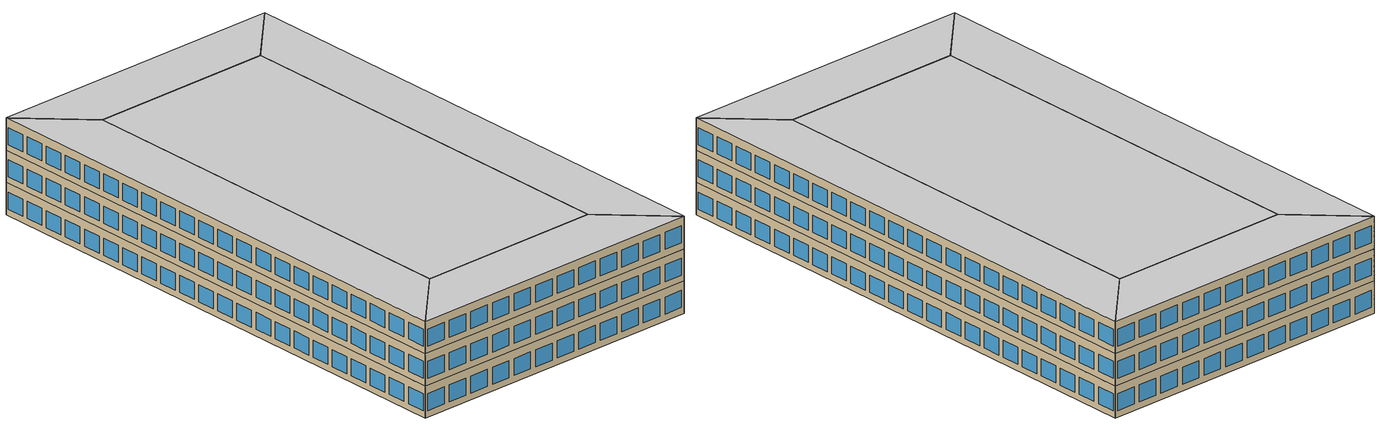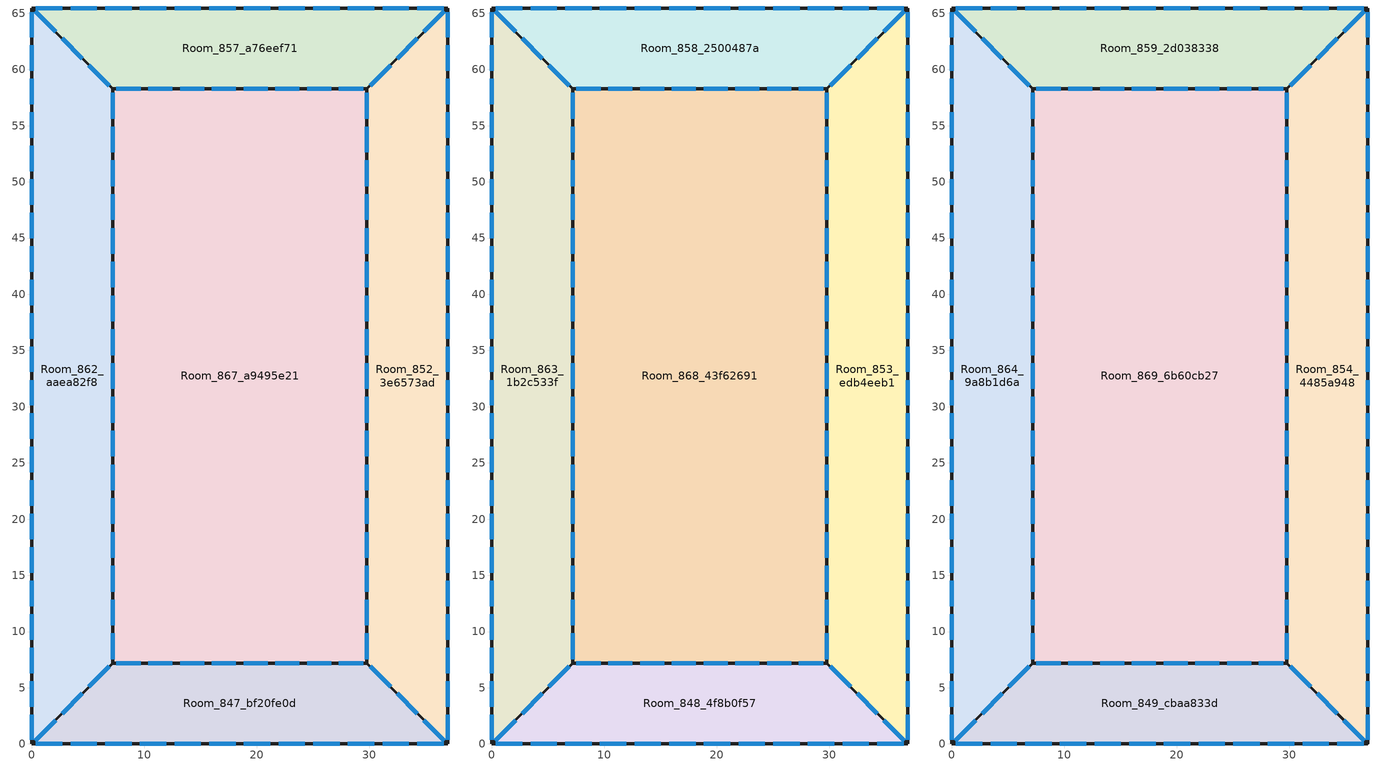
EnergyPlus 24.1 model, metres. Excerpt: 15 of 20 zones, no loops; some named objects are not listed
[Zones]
Room_847_bf20fe0d
 floor ground (ExtSlabCarpet 4in ClimateZone 1-8): 29.8,7.19 36.99,0 0,0 7.19,7.19 z0
 wall outside (AQ_Office_2024_Office  Wall 1945 1980 6A): 29.8,7.19 7.19,7.19 0,0 36.99,0 29.8,7.19 z0:3.8
 window (Single Glazing 5): 29.46,7.19 27.31,7.19 / 26.63,7.19 24.48,7.19 / 23.81,7.19 21.66,7.19 / 20.98,7.19 18.83,7.19 / 18.15,7.19 16.01,7.19 / 15.33,7.19 13.18,7.19 / 12.5,7.19 10.36,7.19 / 9.68,7.19 7.53,7.19 / 6.9,6.9 5.08,5.08 / 4.51,4.51 2.68,2.68 / 2.11,2.11 0.29,0.29 / 36.7,0.29 34.88,2.11 / 34.3,2.68 32.48,4.51 / 31.91,5.08 30.08,6.9 / 0.37,0 2.71,0 / 3.45,0 5.79,0 / 31.19,0 33.54,0 / 34.28,0 36.62,0 / 6.53,0 8.88,0 / 9.62,0 11.96,0 / 12.7,0 15.04,0 / 15.78,0 18.12,0 / 18.86,0 21.21,0 / 21.95,0 24.29,0 / 25.03,0 27.37,0 / 28.11,0 30.45,0 z0.8:2.8
 roof outside (AQ_Office_2024_Office  roof 1945 1980 6A): 36.99,0 29.8,7.19 7.19,7.19 0,0 z3.8
Room_852_3e6573ad
 floor ground (ExtSlabCarpet 4in ClimateZone 1-8): 36.99,65.46 36.99,0 29.8,7.19 29.8,58.27 z0
 wall outside (AQ_Office_2024_Office  Wall 1945 1980 6A): 29.8,7.19 36.99,0 36.99,65.46 29.8,58.27 29.8,7.19 z0:3.8
 window (Single Glazing 5): 30.08,6.9 31.91,5.08 / 32.48,4.51 34.3,2.68 / 34.88,2.11 36.7,0.29 / 29.8,57.91 29.8,55.63 / 29.8,54.9 29.8,52.62 / 29.8,27.86 29.8,25.58 / 29.8,24.86 29.8,22.58 / 29.8,21.85 29.8,19.57 / 29.8,18.85 29.8,16.57 / 29.8,15.85 29.8,13.56 / 29.8,12.84 29.8,10.56 / 29.8,9.84 29.8,7.55 / 29.8,51.9 29.8,49.62 / 29.8,48.9 29.8,46.61 / 29.8,45.89 29.8,43.61 / 29.8,42.89 29.8,40.6 / 29.8,39.88 29.8,37.6 / 29.8,36.88 29.8,34.59 / 29.8,33.87 29.8,31.59 / 29.8,30.87 29.8,28.58 / 36.7,65.17 34.88,63.35 / 34.3,62.78 32.48,60.95 / 31.91,60.38 30.08,58.56 / 36.99,0.36 36.99,2.62 / 36.99,3.33 36.99,5.59 / 36.99,30.11 36.99,32.37 / 36.99,33.09 36.99,35.35 / 36.99,36.06 36.99,38.32 / 36.99,39.04 36.99,41.3 / 36.99,42.01 36.99,44.28 / 36.99,44.99 36.99,47.25 / 36.99,47.97 36.99,50.23 / 36.99,50.94 36.99,53.2 / 36.99,53.92 36.99,56.18 / 36.99,56.89 36.99,59.15 / 36.99,6.31 36.99,8.57 / 36.99,59.87 36.99,62.13 / 36.99,62.84 36.99,65.1 / 36.99,9.28 36.99,11.55 / 36.99,12.26 36.99,14.52 / 36.99,15.23 36.99,17.5 / 36.99,18.21 36.99,20.47 / 36.99,21.19 36.99,23.45 / 36.99,24.16 36.99,26.42 / 36.99,27.14 36.99,29.4 z0.8:2.8
 roof outside (AQ_Office_2024_Office  roof 1945 1980 6A): 36.99,0 36.99,65.46 29.8,58.27 29.8,7.19 z3.8
Room_857_a76eef71
 floor ground (ExtSlabCarpet 4in ClimateZone 1-8): 0,65.46 36.99,65.46 29.8,58.27 7.19,58.27 z0
 wall outside (AQ_Office_2024_Office  Wall 1945 1980 6A): 29.8,58.27 36.99,65.46 0,65.46 7.19,58.27 29.8,58.27 z0:3.8
 window (Single Glazing 5): 30.08,58.56 31.91,60.38 / 32.48,60.95 34.3,62.78 / 34.88,63.35 36.7,65.17 / 7.53,58.27 9.68,58.27 / 10.36,58.27 12.5,58.27 / 13.18,58.27 15.33,58.27 / 16.01,58.27 18.15,58.27 / 18.83,58.27 20.98,58.27 / 21.66,58.27 23.81,58.27 / 24.48,58.27 26.63,58.27 / 27.31,58.27 29.46,58.27 / 0.29,65.17 2.11,63.35 / 2.69,62.78 4.51,60.95 / 5.08,60.38 6.9,58.56 / 36.62,65.46 34.28,65.46 / 33.54,65.46 31.19,65.46 / 5.79,65.46 3.45,65.46 / 2.71,65.46 0.37,65.46 / 30.45,65.46 28.11,65.46 / 27.37,65.46 25.03,65.46 / 24.29,65.46 21.95,65.46 / 21.21,65.46 18.86,65.46 / 18.12,65.46 15.78,65.46 / 15.04,65.46 12.7,65.46 / 11.96,65.46 9.62,65.46 / 8.88,65.46 6.53,65.46 z0.8:2.8
 roof outside (AQ_Office_2024_Office  roof 1945 1980 6A): 29.8,58.27 36.99,65.46 0,65.46 7.19,58.27 z3.8
Room_862_aaea82f8
 floor ground (ExtSlabCarpet 4in ClimateZone 1-8): 0,65.46 7.19,58.27 7.19,7.19 0,0 z0
 wall outside (AQ_Office_2024_Office  Wall 1945 1980 6A): 7.19,58.27 0,65.46 0,0 7.19,7.19 7.19,58.27 z0:3.8
 window (Single Glazing 5): 6.9,58.56 5.08,60.38 / 4.51,60.95 2.69,62.78 / 2.11,63.35 0.29,65.17 / 0.29,0.29 2.11,2.11 / 2.68,2.68 4.51,4.51 / 5.08,5.08 6.9,6.9 / 7.19,7.55 7.19,9.84 / 7.19,10.56 7.19,12.84 / 7.19,37.6 7.19,39.88 / 7.19,40.6 7.19,42.89 / 7.19,43.61 7.19,45.89 / 7.19,46.61 7.19,48.9 / 7.19,49.62 7.19,51.9 / 7.19,52.62 7.19,54.9 / 7.19,55.63 7.19,57.91 / 7.19,13.56 7.19,15.85 / 7.19,16.57 7.19,18.85 / 7.19,19.57 7.19,21.85 / 7.19,22.58 7.19,24.86 / 7.19,25.58 7.19,27.86 / 7.19,28.58 7.19,30.87 / 7.19,31.59 7.19,33.87 / 7.19,34.59 7.19,36.88 / 0,65.1 0,62.84 / 0,62.13 0,59.87 / 0,35.35 0,33.09 / 0,32.37 0,30.11 / 0,29.4 0,27.14 / 0,26.42 0,24.16 / 0,23.45 0,21.19 / 0,20.47 0,18.21 / 0,17.5 0,15.23 / 0,14.52 0,12.26 / 0,11.55 0,9.28 / 0,8.57 0,6.31 / 0,59.15 0,56.89 / 0,5.59 0,3.33 / 0,2.62 0,0.36 / 0,56.18 0,53.92 / 0,53.2 0,50.94 / 0,50.23 0,47.97 / 0,47.25 0,44.99 / 0,44.28 0,42.01 / 0,41.3 0,39.04 / 0,38.32 0,36.06 z0.8:2.8
 roof outside (AQ_Office_2024_Office  roof 1945 1980 6A): 0,0 7.19,7.19 7.19,58.27 0,65.46 z3.8
Room_867_a9495e21
 floor ground (ExtSlabCarpet 4in ClimateZone 1-8): 7.19,58.27 29.8,58.27 29.8,7.19 7.19,7.19 z0
 wall outside (AQ_Office_2024_Office  Wall 1945 1980 6A): 7.19,58.27 7.19,7.19 29.8,7.19 29.8,58.27 7.19,58.27 z0:3.8
 window (Single Glazing 5): 7.19,57.91 7.19,55.63 / 7.19,54.9 7.19,52.62 / 7.19,27.86 7.19,25.58 / 7.19,24.86 7.19,22.58 / 7.19,21.85 7.19,19.57 / 7.19,18.85 7.19,16.57 / 7.19,15.85 7.19,13.56 / 7.19,12.84 7.19,10.56 / 7.19,9.84 7.19,7.55 / 7.19,51.9 7.19,49.62 / 7.19,48.9 7.19,46.61 / 7.19,45.89 7.19,43.61 / 7.19,42.89 7.19,40.6 / 7.19,39.88 7.19,37.6 / 7.19,36.88 7.19,34.59 / 7.19,33.87 7.19,31.59 / 7.19,30.87 7.19,28.58 / 29.46,58.27 27.31,58.27 / 26.63,58.27 24.48,58.27 / 23.81,58.27 21.66,58.27 / 20.98,58.27 18.83,58.27 / 18.15,58.27 16.01,58.27 / 15.33,58.27 13.18,58.27 / 12.5,58.27 10.36,58.27 / 9.68,58.27 7.53,58.27 / 29.8,7.55 29.8,9.84 / 29.8,10.56 29.8,12.84 / 29.8,37.6 29.8,39.88 / 29.8,40.6 29.8,42.89 / 29.8,43.61 29.8,45.89 / 29.8,46.61 29.8,48.9 / 29.8,49.62 29.8,51.9 / 29.8,52.62 29.8,54.9 / 29.8,55.63 29.8,57.91 / 29.8,13.56 29.8,15.85 / 29.8,16.57 29.8,18.85 / 29.8,19.57 29.8,21.85 / 29.8,22.58 29.8,24.86 / 29.8,25.58 29.8,27.86 / 29.8,28.58 29.8,30.87 / 29.8,31.59 29.8,33.87 / 29.8,34.59 29.8,36.88 / 7.53,7.19 9.68,7.19 / 10.36,7.19 12.5,7.19 / 13.18,7.19 15.33,7.19 / 16.01,7.19 18.15,7.19 / 18.83,7.19 20.98,7.19 / 21.66,7.19 23.81,7.19 / 24.48,7.19 26.63,7.19 / 27.31,7.19 29.46,7.19 z0.8:2.8
 roof outside (AQ_Office_2024_Office  roof 1945 1980 6A): 29.8,7.19 29.8,58.27 7.19,58.27 7.19,7.19 z3.8
Room_848_4f8b0f57
 floor outside (AQ_Office_2024_Office  ground 1945 1980 6A): 29.8,7.19 36.99,0 0,0 7.19,7.19 z3.8
 wall outside (AQ_Office_2024_Office  Wall 1945 1980 6A): 29.8,7.19 7.19,7.19 0,0 36.99,0 29.8,7.19 z3.8:7.6
 window (Single Glazing 5): 29.46,7.19 27.31,7.19 / 26.63,7.19 24.48,7.19 / 23.81,7.19 21.66,7.19 / 20.98,7.19 18.83,7.19 / 18.15,7.19 16.01,7.19 / 15.33,7.19 13.18,7.19 / 12.5,7.19 10.36,7.19 / 9.68,7.19 7.53,7.19 / 6.9,6.9 5.08,5.08 / 4.51,4.51 2.68,2.68 / 2.11,2.11 0.29,0.29 / 36.7,0.29 34.88,2.11 / 34.3,2.68 32.48,4.51 / 31.91,5.08 30.08,6.9 / 0.37,0 2.71,0 / 3.45,0 5.79,0 / 31.19,0 33.54,0 / 34.28,0 36.62,0 / 6.53,0 8.88,0 / 9.62,0 11.96,0 / 12.7,0 15.04,0 / 15.78,0 18.12,0 / 18.86,0 21.21,0 / 21.95,0 24.29,0 / 25.03,0 27.37,0 / 28.11,0 30.45,0 z4.6:6.6
 roof outside (AQ_Office_2024_Office  roof 1945 1980 6A): 36.99,0 29.8,7.19 7.19,7.19 0,0 z7.6
Room_853_edb4eeb1
 floor outside (AQ_Office_2024_Office  ground 1945 1980 6A): 36.99,65.46 36.99,0 29.8,7.19 29.8,58.27 z3.8
 wall outside (AQ_Office_2024_Office  Wall 1945 1980 6A): 29.8,7.19 36.99,0 36.99,65.46 29.8,58.27 29.8,7.19 z3.8:7.6
 window (Single Glazing 5): 30.08,6.9 31.91,5.08 / 32.48,4.51 34.3,2.68 / 34.88,2.11 36.7,0.29 / 29.8,57.91 29.8,55.63 / 29.8,54.9 29.8,52.62 / 29.8,27.86 29.8,25.58 / 29.8,24.86 29.8,22.58 / 29.8,21.85 29.8,19.57 / 29.8,18.85 29.8,16.57 / 29.8,15.85 29.8,13.56 / 29.8,12.84 29.8,10.56 / 29.8,9.84 29.8,7.55 / 29.8,51.9 29.8,49.62 / 29.8,48.9 29.8,46.61 / 29.8,45.89 29.8,43.61 / 29.8,42.89 29.8,40.6 / 29.8,39.88 29.8,37.6 / 29.8,36.88 29.8,34.59 / 29.8,33.87 29.8,31.59 / 29.8,30.87 29.8,28.58 / 36.7,65.17 34.88,63.35 / 34.3,62.78 32.48,60.95 / 31.91,60.38 30.08,58.56 / 36.99,0.36 36.99,2.62 / 36.99,3.33 36.99,5.59 / 36.99,30.11 36.99,32.37 / 36.99,33.09 36.99,35.35 / 36.99,36.06 36.99,38.32 / 36.99,39.04 36.99,41.3 / 36.99,42.01 36.99,44.28 / 36.99,44.99 36.99,47.25 / 36.99,47.97 36.99,50.23 / 36.99,50.94 36.99,53.2 / 36.99,53.92 36.99,56.18 / 36.99,56.89 36.99,59.15 / 36.99,6.31 36.99,8.57 / 36.99,59.87 36.99,62.13 / 36.99,62.84 36.99,65.1 / 36.99,9.28 36.99,11.55 / 36.99,12.26 36.99,14.52 / 36.99,15.23 36.99,17.5 / 36.99,18.21 36.99,20.47 / 36.99,21.19 36.99,23.45 / 36.99,24.16 36.99,26.42 / 36.99,27.14 36.99,29.4 z4.6:6.6
 roof outside (AQ_Office_2024_Office  roof 1945 1980 6A): 36.99,0 36.99,65.46 29.8,58.27 29.8,7.19 z7.6
Room_858_2500487a
 floor outside (AQ_Office_2024_Office  ground 1945 1980 6A): 0,65.46 36.99,65.46 29.8,58.27 7.19,58.27 z3.8
 wall outside (AQ_Office_2024_Office  Wall 1945 1980 6A): 29.8,58.27 36.99,65.46 0,65.46 7.19,58.27 29.8,58.27 z3.8:7.6
 window (Single Glazing 5): 30.08,58.56 31.91,60.38 / 32.48,60.95 34.3,62.78 / 34.88,63.35 36.7,65.17 / 7.53,58.27 9.68,58.27 / 10.36,58.27 12.5,58.27 / 13.18,58.27 15.33,58.27 / 16.01,58.27 18.15,58.27 / 18.83,58.27 20.98,58.27 / 21.66,58.27 23.81,58.27 / 24.48,58.27 26.63,58.27 / 27.31,58.27 29.46,58.27 / 0.29,65.17 2.11,63.35 / 2.69,62.78 4.51,60.95 / 5.08,60.38 6.9,58.56 / 36.62,65.46 34.28,65.46 / 33.54,65.46 31.19,65.46 / 5.79,65.46 3.45,65.46 / 2.71,65.46 0.37,65.46 / 30.45,65.46 28.11,65.46 / 27.37,65.46 25.03,65.46 / 24.29,65.46 21.95,65.46 / 21.21,65.46 18.86,65.46 / 18.12,65.46 15.78,65.46 / 15.04,65.46 12.7,65.46 / 11.96,65.46 9.62,65.46 / 8.88,65.46 6.53,65.46 z4.6:6.6
 roof outside (AQ_Office_2024_Office  roof 1945 1980 6A): 29.8,58.27 36.99,65.46 0,65.46 7.19,58.27 z7.6
Room_863_1b2c533f
 floor outside (AQ_Office_2024_Office  ground 1945 1980 6A): 0,65.46 7.19,58.27 7.19,7.19 0,0 z3.8
 wall outside (AQ_Office_2024_Office  Wall 1945 1980 6A): 7.19,58.27 0,65.46 0,0 7.19,7.19 7.19,58.27 z3.8:7.6
 window (Single Glazing 5): 6.9,58.56 5.08,60.38 / 4.51,60.95 2.69,62.78 / 2.11,63.35 0.29,65.17 / 0.29,0.29 2.11,2.11 / 2.68,2.68 4.51,4.51 / 5.08,5.08 6.9,6.9 / 7.19,7.55 7.19,9.84 / 7.19,10.56 7.19,12.84 / 7.19,37.6 7.19,39.88 / 7.19,40.6 7.19,42.89 / 7.19,43.61 7.19,45.89 / 7.19,46.61 7.19,48.9 / 7.19,49.62 7.19,51.9 / 7.19,52.62 7.19,54.9 / 7.19,55.63 7.19,57.91 / 7.19,13.56 7.19,15.85 / 7.19,16.57 7.19,18.85 / 7.19,19.57 7.19,21.85 / 7.19,22.58 7.19,24.86 / 7.19,25.58 7.19,27.86 / 7.19,28.58 7.19,30.87 / 7.19,31.59 7.19,33.87 / 7.19,34.59 7.19,36.88 / 0,65.1 0,62.84 / 0,62.13 0,59.87 / 0,35.35 0,33.09 / 0,32.37 0,30.11 / 0,29.4 0,27.14 / 0,26.42 0,24.16 / 0,23.45 0,21.19 / 0,20.47 0,18.21 / 0,17.5 0,15.23 / 0,14.52 0,12.26 / 0,11.55 0,9.28 / 0,8.57 0,6.31 / 0,59.15 0,56.89 / 0,5.59 0,3.33 / 0,2.62 0,0.36 / 0,56.18 0,53.92 / 0,53.2 0,50.94 / 0,50.23 0,47.97 / 0,47.25 0,44.99 / 0,44.28 0,42.01 / 0,41.3 0,39.04 / 0,38.32 0,36.06 z4.6:6.6
 roof outside (AQ_Office_2024_Office  roof 1945 1980 6A): 0,0 7.19,7.19 7.19,58.27 0,65.46 z7.6
Room_868_43f62691
 floor outside (AQ_Office_2024_Office  ground 1945 1980 6A): 7.19,58.27 29.8,58.27 29.8,7.19 7.19,7.19 z3.8
 wall outside (AQ_Office_2024_Office  Wall 1945 1980 6A): 7.19,58.27 7.19,7.19 29.8,7.19 29.8,58.27 7.19,58.27 z3.8:7.6
 window (Single Glazing 5): 7.19,57.91 7.19,55.63 / 7.19,54.9 7.19,52.62 / 7.19,27.86 7.19,25.58 / 7.19,24.86 7.19,22.58 / 7.19,21.85 7.19,19.57 / 7.19,18.85 7.19,16.57 / 7.19,15.85 7.19,13.56 / 7.19,12.84 7.19,10.56 / 7.19,9.84 7.19,7.55 / 7.19,51.9 7.19,49.62 / 7.19,48.9 7.19,46.61 / 7.19,45.89 7.19,43.61 / 7.19,42.89 7.19,40.6 / 7.19,39.88 7.19,37.6 / 7.19,36.88 7.19,34.59 / 7.19,33.87 7.19,31.59 / 7.19,30.87 7.19,28.58 / 29.46,58.27 27.31,58.27 / 26.63,58.27 24.48,58.27 / 23.81,58.27 21.66,58.27 / 20.98,58.27 18.83,58.27 / 18.15,58.27 16.01,58.27 / 15.33,58.27 13.18,58.27 / 12.5,58.27 10.36,58.27 / 9.68,58.27 7.53,58.27 / 29.8,7.55 29.8,9.84 / 29.8,10.56 29.8,12.84 / 29.8,37.6 29.8,39.88 / 29.8,40.6 29.8,42.89 / 29.8,43.61 29.8,45.89 / 29.8,46.61 29.8,48.9 / 29.8,49.62 29.8,51.9 / 29.8,52.62 29.8,54.9 / 29.8,55.63 29.8,57.91 / 29.8,13.56 29.8,15.85 / 29.8,16.57 29.8,18.85 / 29.8,19.57 29.8,21.85 / 29.8,22.58 29.8,24.86 / 29.8,25.58 29.8,27.86 / 29.8,28.58 29.8,30.87 / 29.8,31.59 29.8,33.87 / 29.8,34.59 29.8,36.88 / 7.53,7.19 9.68,7.19 / 10.36,7.19 12.5,7.19 / 13.18,7.19 15.33,7.19 / 16.01,7.19 18.15,7.19 / 18.83,7.19 20.98,7.19 / 21.66,7.19 23.81,7.19 / 24.48,7.19 26.63,7.19 / 27.31,7.19 29.46,7.19 z4.6:6.6
 roof outside (AQ_Office_2024_Office  roof 1945 1980 6A): 29.8,7.19 29.8,58.27 7.19,58.27 7.19,7.19 z7.6
Room_849_cbaa833d
 floor outside (AQ_Office_2024_Office  ground 1945 1980 6A): 29.8,7.19 36.99,0 0,0 7.19,7.19 z7.6
 wall outside (AQ_Office_2024_Office  Wall 1945 1980 6A): 29.8,7.19 7.19,7.19 0,0 36.99,0 29.8,7.19 z7.6:11.4
 window (Single Glazing 5): 29.46,7.19 27.31,7.19 / 26.63,7.19 24.48,7.19 / 23.81,7.19 21.66,7.19 / 20.98,7.19 18.83,7.19 / 18.15,7.19 16.01,7.19 / 15.33,7.19 13.18,7.19 / 12.5,7.19 10.36,7.19 / 9.68,7.19 7.53,7.19 / 6.9,6.9 5.08,5.08 / 4.51,4.51 2.68,2.68 / 2.11,2.11 0.29,0.29 / 36.7,0.29 34.88,2.11 / 34.3,2.68 32.48,4.51 / 31.91,5.08 30.08,6.9 / 0.37,0 2.71,0 / 3.45,0 5.79,0 / 31.19,0 33.54,0 / 34.28,0 36.62,0 / 6.53,0 8.88,0 / 9.62,0 11.96,0 / 12.7,0 15.04,0 / 15.78,0 18.12,0 / 18.86,0 21.21,0 / 21.95,0 24.29,0 / 25.03,0 27.37,0 / 28.11,0 30.45,0 z8.4:10.4
 ceiling adiabatic (Interior Partition 1): 36.99,0 29.8,7.19 7.19,7.19 0,0 z11.4
Room_854_4485a948
 floor outside (AQ_Office_2024_Office  ground 1945 1980 6A): 36.99,65.46 36.99,0 29.8,7.19 29.8,58.27 z7.6
 wall outside (AQ_Office_2024_Office  Wall 1945 1980 6A): 29.8,7.19 36.99,0 36.99,65.46 29.8,58.27 29.8,7.19 z7.6:11.4
 window (Single Glazing 5): 30.08,6.9 31.91,5.08 / 32.48,4.51 34.3,2.68 / 34.88,2.11 36.7,0.29 / 29.8,57.91 29.8,55.63 / 29.8,54.9 29.8,52.62 / 29.8,27.86 29.8,25.58 / 29.8,24.86 29.8,22.58 / 29.8,21.85 29.8,19.57 / 29.8,18.85 29.8,16.57 / 29.8,15.85 29.8,13.56 / 29.8,12.84 29.8,10.56 / 29.8,9.84 29.8,7.55 / 29.8,51.9 29.8,49.62 / 29.8,48.9 29.8,46.61 / 29.8,45.89 29.8,43.61 / 29.8,42.89 29.8,40.6 / 29.8,39.88 29.8,37.6 / 29.8,36.88 29.8,34.59 / 29.8,33.87 29.8,31.59 / 29.8,30.87 29.8,28.58 / 36.7,65.17 34.88,63.35 / 34.3,62.78 32.48,60.95 / 31.91,60.38 30.08,58.56 / 36.99,0.36 36.99,2.62 / 36.99,3.33 36.99,5.59 / 36.99,30.11 36.99,32.37 / 36.99,33.09 36.99,35.35 / 36.99,36.06 36.99,38.32 / 36.99,39.04 36.99,41.3 / 36.99,42.01 36.99,44.28 / 36.99,44.99 36.99,47.25 / 36.99,47.97 36.99,50.23 / 36.99,50.94 36.99,53.2 / 36.99,53.92 36.99,56.18 / 36.99,56.89 36.99,59.15 / 36.99,6.31 36.99,8.57 / 36.99,59.87 36.99,62.13 / 36.99,62.84 36.99,65.1 / 36.99,9.28 36.99,11.55 / 36.99,12.26 36.99,14.52 / 36.99,15.23 36.99,17.5 / 36.99,18.21 36.99,20.47 / 36.99,21.19 36.99,23.45 / 36.99,24.16 36.99,26.42 / 36.99,27.14 36.99,29.4 z8.4:10.4
 ceiling adiabatic (Interior Partition 1): 36.99,0 36.99,65.46 29.8,58.27 29.8,7.19 z11.4
Room_859_2d038338
 floor outside (AQ_Office_2024_Office  ground 1945 1980 6A): 0,65.46 36.99,65.46 29.8,58.27 7.19,58.27 z7.6
 wall outside (AQ_Office_2024_Office  Wall 1945 1980 6A): 29.8,58.27 36.99,65.46 0,65.46 7.19,58.27 29.8,58.27 z7.6:11.4
 window (Single Glazing 5): 30.08,58.56 31.91,60.38 / 32.48,60.95 34.3,62.78 / 34.88,63.35 36.7,65.17 / 7.53,58.27 9.68,58.27 / 10.36,58.27 12.5,58.27 / 13.18,58.27 15.33,58.27 / 16.01,58.27 18.15,58.27 / 18.83,58.27 20.98,58.27 / 21.66,58.27 23.81,58.27 / 24.48,58.27 26.63,58.27 / 27.31,58.27 29.46,58.27 / 0.29,65.17 2.11,63.35 / 2.69,62.78 4.51,60.95 / 5.08,60.38 6.9,58.56 / 36.62,65.46 34.28,65.46 / 33.54,65.46 31.19,65.46 / 5.79,65.46 3.45,65.46 / 2.71,65.46 0.37,65.46 / 30.45,65.46 28.11,65.46 / 27.37,65.46 25.03,65.46 / 24.29,65.46 21.95,65.46 / 21.21,65.46 18.86,65.46 / 18.12,65.46 15.78,65.46 / 15.04,65.46 12.7,65.46 / 11.96,65.46 9.62,65.46 / 8.88,65.46 6.53,65.46 z8.4:10.4
 ceiling adiabatic (Interior Partition 1): 29.8,58.27 36.99,65.46 0,65.46 7.19,58.27 z11.4
Room_864_9a8b1d6a
 floor outside (AQ_Office_2024_Office  ground 1945 1980 6A): 0,65.46 7.19,58.27 7.19,7.19 0,0 z7.6
 wall outside (AQ_Office_2024_Office  Wall 1945 1980 6A): 7.19,58.27 0,65.46 0,0 7.19,7.19 7.19,58.27 z7.6:11.4
 window (Single Glazing 5): 6.9,58.56 5.08,60.38 / 4.51,60.95 2.69,62.78 / 2.11,63.35 0.29,65.17 / 0.29,0.29 2.11,2.11 / 2.68,2.68 4.51,4.51 / 5.08,5.08 6.9,6.9 / 7.19,7.55 7.19,9.84 / 7.19,10.56 7.19,12.84 / 7.19,37.6 7.19,39.88 / 7.19,40.6 7.19,42.89 / 7.19,43.61 7.19,45.89 / 7.19,46.61 7.19,48.9 / 7.19,49.62 7.19,51.9 / 7.19,52.62 7.19,54.9 / 7.19,55.63 7.19,57.91 / 7.19,13.56 7.19,15.85 / 7.19,16.57 7.19,18.85 / 7.19,19.57 7.19,21.85 / 7.19,22.58 7.19,24.86 / 7.19,25.58 7.19,27.86 / 7.19,28.58 7.19,30.87 / 7.19,31.59 7.19,33.87 / 7.19,34.59 7.19,36.88 / 0,65.1 0,62.84 / 0,62.13 0,59.87 / 0,35.35 0,33.09 / 0,32.37 0,30.11 / 0,29.4 0,27.14 / 0,26.42 0,24.16 / 0,23.45 0,21.19 / 0,20.47 0,18.21 / 0,17.5 0,15.23 / 0,14.52 0,12.26 / 0,11.55 0,9.28 / 0,8.57 0,6.31 / 0,59.15 0,56.89 / 0,5.59 0,3.33 / 0,2.62 0,0.36 / 0,56.18 0,53.92 / 0,53.2 0,50.94 / 0,50.23 0,47.97 / 0,47.25 0,44.99 / 0,44.28 0,42.01 / 0,41.3 0,39.04 / 0,38.32 0,36.06 z8.4:10.4
 ceiling adiabatic (Interior Partition 1): 0,0 7.19,7.19 7.19,58.27 0,65.46 z11.4
Room_869_6b60cb27
 floor outside (AQ_Office_2024_Office  ground 1945 1980 6A): 7.19,58.27 29.8,58.27 29.8,7.19 7.19,7.19 z7.6
 wall outside (AQ_Office_2024_Office  Wall 1945 1980 6A): 7.19,58.27 7.19,7.19 29.8,7.19 29.8,58.27 7.19,58.27 z7.6:11.4
 window (Single Glazing 5): 7.19,57.91 7.19,55.63 / 7.19,54.9 7.19,52.62 / 7.19,27.86 7.19,25.58 / 7.19,24.86 7.19,22.58 / 7.19,21.85 7.19,19.57 / 7.19,18.85 7.19,16.57 / 7.19,15.85 7.19,13.56 / 7.19,12.84 7.19,10.56 / 7.19,9.84 7.19,7.55 / 7.19,51.9 7.19,49.62 / 7.19,48.9 7.19,46.61 / 7.19,45.89 7.19,43.61 / 7.19,42.89 7.19,40.6 / 7.19,39.88 7.19,37.6 / 7.19,36.88 7.19,34.59 / 7.19,33.87 7.19,31.59 / 7.19,30.87 7.19,28.58 / 29.46,58.27 27.31,58.27 / 26.63,58.27 24.48,58.27 / 23.81,58.27 21.66,58.27 / 20.98,58.27 18.83,58.27 / 18.15,58.27 16.01,58.27 / 15.33,58.27 13.18,58.27 / 12.5,58.27 10.36,58.27 / 9.68,58.27 7.53,58.27 / 29.8,7.55 29.8,9.84 / 29.8,10.56 29.8,12.84 / 29.8,37.6 29.8,39.88 / 29.8,40.6 29.8,42.89 / 29.8,43.61 29.8,45.89 / 29.8,46.61 29.8,48.9 / 29.8,49.62 29.8,51.9 / 29.8,52.62 29.8,54.9 / 29.8,55.63 29.8,57.91 / 29.8,13.56 29.8,15.85 / 29.8,16.57 29.8,18.85 / 29.8,19.57 29.8,21.85 / 29.8,22.58 29.8,24.86 / 29.8,25.58 29.8,27.86 / 29.8,28.58 29.8,30.87 / 29.8,31.59 29.8,33.87 / 29.8,34.59 29.8,36.88 / 7.53,7.19 9.68,7.19 / 10.36,7.19 12.5,7.19 / 13.18,7.19 15.33,7.19 / 16.01,7.19 18.15,7.19 / 18.83,7.19 20.98,7.19 / 21.66,7.19 23.81,7.19 / 24.48,7.19 26.63,7.19 / 27.31,7.19 29.46,7.19 z8.4:10.4
 ceiling adiabatic (Interior Partition 1): 29.8,7.19 29.8,58.27 7.19,58.27 7.19,7.19 z11.4
[Building]
4966_chemin Queen-Mary (CSL+HMS+MTL)_267678_Y_1961_med: North Axis {deg}=0; Terrain=City; Solar Distribution=FullExteriorWithReflections
[Site:Location]
Montreal Int'l: Latitude {deg}=45.47; Longitude {deg}=-73.75; Time Zone {hr}=-5; Elevation {m}=36
[Site:WaterMainsTemperature]
Calculation Method=CorrelationFromWeatherFile
[SizingPeriod:DesignDay] Day of Month=21; Dry-Bulb Temperature Range Modifier Type=DefaultMultipliers; Rain Indicator=No; Snow Indicator=No; Daylight Saving Time Indicator=No; Begin Environment Reset Mode=FullResetAtBeginEnvironment
Name | Month | Day Type | Maximum Dry-Bulb Temperature {C} | Daily Dry-Bulb Temperature Range {deltaC} | Humidity Condition Type | Wetbulb or DewPoint at Maximum Dry-Bulb {C} | Barometric Pressure {Pa} | Wind Speed {m/s} | Wind Direction {deg} | Solar Model Indicator | ASHRAE Clear Sky Optical Depth for Beam Irradiance (taub) | ASHRAE Clear Sky Optical Depth for Diffuse Irradiance (taud) | Enthalpy at Maximum Dry-Bulb {J/kg} | Sky Clearness
Montreal Int'l Ann Clg .4% Condns DB=>MWB | 7 | SummerDesignDay | 30 | 9.3 | Wetbulb | 22.1 | 100893 | 4.9 | 220 | ASHRAETau | 0.465 | 1.966
Montreal Int'l Ann Clg .4% Condns DP=>MDB | 7 | SummerDesignDay | 26 | 9.3 | Dewpoint | 21.6 | 100893 | 4.9 | 220 | ASHRAETau | 0.465 | 1.966
Montreal Int'l Ann Clg .4% Condns Enth=>MDB | 7 | SummerDesignDay | 28.1 | 9.3 | Enthalpy |  | 100893 | 4.9 | 220 | ASHRAETau | 0.465 | 1.966 | 69300
Montreal Int'l Ann Clg .4% Condns WB=>MDB | 7 | SummerDesignDay | 28.1 | 9.3 | Wetbulb | 23.2 | 100893 | 4.9 | 220 | ASHRAETau | 0.465 | 1.966
Montreal Int'l Ann Htg 99.6% Condns DB | 1 | WinterDesignDay | -23.7 | 0 | Wetbulb | -23.7 | 100893 | 3.9 | 260 | ASHRAEClearSky |  |  |  | 0
Montreal Int'l Ann Htg Wind 99.6% Condns WS=>MCDB | 1 | WinterDesignDay | -5.3 | 0 | Wetbulb | -5.3 | 100893 | 12.9 | 260 | ASHRAEClearSky |  |  |  | 0
Montreal Int'l Ann Hum_n 99.6% Condns DP=>MCDB | 1 | WinterDesignDay | -23 | 0 | Dewpoint | -30.5 | 100893 | 3.9 | 260 | ASHRAEClearSky |  |  |  | 0
Montreal Int'l Cooling Design Day 0.4% Condns DB=>MWB | 7 | SummerDesignDay | 29.4 | 9.7 | Wetbulb | 22.7 | 101099 | 4.8 | 228 | ASHRAEClearSky |  |  |  | 1
Montreal Int'l Heating Design Day 99.6% Condns DB | 1 | WinterDesignDay | -22.8 | 0 | Wetbulb | -22.8 | 101099 | 3.6 | 294 | ASHRAEClearSky |  |  |  | 0
[Material]
Name | Roughness | Thickness {m} | Conductivity {W/m-K} | Density {kg/m3} | Specific Heat {J/kg-K} | Thermal Absorptance | Solar Absorptance | Visible Absorptance
AQNC2024built-up roofing 1 | MediumRough | 0.1 | 0.162 | 1121 | 1470 | 0.7 | 0.7 | 0.7
AQNC2024concrete blocks | MediumRough | 0.2 | 1.1 | 800 | 920 | 0.7 | 0.7 | 0.7
AQNC2024expanded polystyrene type I 15 cm 1 | MediumRough | 0.15 | 0.0385 | 15 | 1500 | 0.7 | 0.7 | 0.7
AQNC2024gypsum board | MediumRough | 0.1 | 0.159 | 800 | 1090 | 0.7 | 0.7 | 0.7
AQNC2024low density mineral wool batt | MediumRough | 0.05 | 0.0362 | 15 | 800 | 0.7 | 0.7 | 0.7
AQNC2024standard concrete | MediumRough | 0.2 | 2.5 | 2400 | 840 | 0.7 | 0.7 | 0.7
G05 25mm wood | MediumSmooth | 0.0254 | 0.15 | 608 | 1630 | 0.9 | 0.5 | 0.5
MAT-CC05 4 HW CONCRETE | Rough | 0.1016 | 1.311 | 2240 | 836.8 | 0.9 | 0.85 | 0.85
[Material:NoMass] Thermal Absorptance=0.9
Name | Roughness | Thermal Resistance {m2-K/W} | Solar Absorptance | Visible Absorptance
AQNC2024NMair less15 mm | MediumRough | 0.16 | 0.7 | 0.7
CP02 CARPET PAD | Smooth | 0.1 | 0.8 | 0.8
[WindowMaterial:SimpleGlazingSystem]
Simple glazing: U-Factor {W/m2-K}=5; Solar Heat Gain Coefficient=0.8
[Construction]
AQ_Office_2024_Office  ground 1945 1980 6A: AQNC2024standard concrete, AQNC2024NMair less15 mm
AQ_Office_2024_Office  roof 1945 1980 6A: AQNC2024built-up roofing 1, AQNC2024expanded polystyrene type I 15 cm 1
AQ_Office_2024_Office  Wall 1945 1980 6A: AQNC2024concrete blocks, AQNC2024low density mineral wool batt, AQNC2024gypsum board
ExtSlabCarpet 4in ClimateZone 1-8: MAT-CC05 4 HW CONCRETE, CP02 CARPET PAD
Interior Partition 1: G05 25mm wood
Single Glazing 5: Simple glazing
[Zone] Multiplier=1; Ceiling Height {m}=3.8; Part of Total Floor Area=Yes
Name | Volume {m3}
Room_847_bf20fe0d; Room_848_4f8b0f57; Room_849_cbaa833d; Room_857_a76eef71; Room_858_2500487a; Room_859_2d038338 | 814.311
Room_852_3e6573ad; Room_853_edb4eeb1; Room_854_4485a948; Room_862_aaea82f8; Room_863_1b2c533f; Room_864_9a8b1d6a | 1592.47
Room_867_a9495e21; Room_868_43f62691; Room_869_6b60cb27 | 4387.34
[Space] Space Type=MediumOffice Building
Name | Zone
Room_847_bf20fe0d_Space | Room_847_bf20fe0d
Room_848_4f8b0f57_Space | Room_848_4f8b0f57
Room_849_cbaa833d_Space | Room_849_cbaa833d
Room_852_3e6573ad_Space | Room_852_3e6573ad
Room_853_edb4eeb1_Space | Room_853_edb4eeb1
Room_854_4485a948_Space | Room_854_4485a948
Room_857_a76eef71_Space | Room_857_a76eef71
Room_858_2500487a_Space | Room_858_2500487a
Room_859_2d038338_Space | Room_859_2d038338
Room_862_aaea82f8_Space | Room_862_aaea82f8
Room_863_1b2c533f_Space | Room_863_1b2c533f
Room_864_9a8b1d6a_Space | Room_864_9a8b1d6a
Room_867_a9495e21_Space | Room_867_a9495e21
Room_868_43f62691_Space | Room_868_43f62691
Room_869_6b60cb27_Space | Room_869_6b60cb27
[SpaceList]
MediumOffice Building: Room_856_f083f93f_Space, Room_854_4485a948_Space, Room_857_a76eef71_Space, Room_847_bf20fe0d_Space, Room_852_3e6573ad_Space, Room_853_edb4eeb1_Space, Room_849_cbaa833d_Space, Room_848_4f8b0f57_Space, Room_851_c114ce57_Space, Room_858_2500487a_Space, Room_859_2d038338_Space, Room_861_223dcb2d_Space, Room_866_af8d3312_Space, Room_862_aaea82f8_Space, Room_863_1b2c533f_Space, Room_864_9a8b1d6a_Space, Room_867_a9495e21_Space, Room_868_43f62691_Space, Room_869_6b60cb27_Space, Room_871_b3c5ec1e_Space
[Lights]
MediumOffice Building_Lighting: Zone or ZoneList or Space or SpaceList=MediumOffice Building; Schedule=NECB-A-Lighting; Design Level Calculation Method=Watts/Area; Watts per Floor Area {W/m2}=6.68315; Return Air Fraction=0; Fraction Radiant=0.7; Fraction Visible=0.2; Fraction Replaceable=1
[People]
MediumOffice Building_People: Zone or ZoneList or Space or SpaceList=MediumOffice Building; Number of People Schedule=NECB-A-Occupancy; Number of People Calculation Method=People/Area; People per Floor Area {person/m2}=0.0711847; Fraction Radiant=0.3; Activity Level Schedule=MediumOffice Building_People_Act Schedule
[ElectricEquipment]
MediumOffice Building_Electric Equipment: Zone or ZoneList or Space or SpaceList=MediumOffice Building; Schedule=NECB-A-Electric-Equipment; Design Level Calculation Method=Watts/Area; Watts per Floor Area {W/m2}=7.54366; Fraction Latent=0; Fraction Radiant=0.5; Fraction Lost=0
[ZoneInfiltration:DesignFlowRate]
MediumOffice Building_Infiltration: Zone or ZoneList or Space or SpaceList=MediumOffice Building; Schedule=MediumOffice Building_Infiltration Schedule; Design Flow Rate Calculation Method=Flow/ExteriorArea; Flow Rate per Exterior Surface Area {m3/s-m2}=0.000226568; Constant Term Coefficient=1; Temperature Term Coefficient=0; Velocity Term Coefficient=0
[AvailabilityManager:Scheduled] Schedule=Always On Discrete
CAV with Reheat and Cooling Availability Manager; Air Loop HVAC Outdoor Air System 1 Availability Manager
[Schedule:Day:Interval]
Schedule Day 40; Schedule Day 39; NECB-A-Lighting_Hol 1: No, 24:00, 0.05
Schedule Day 38; NECB-A-Lighting_Default: No, 07:00, 0.05, 08:00, 0.3, 09:00, 0.8, 17:00, 0.9, 18:00, 0.8, 19:00, 0.5, 21:00, 0.3, 23:00, 0.1, 24:00, 0.05
Schedule Day 25; Schedule Day 24; NECB-A-Occupancy_Hol 1: No, 24:00, 0
Schedule Day 23; NECB-A-Occupancy_Default: No, 07:00, 0, 08:00, 0.1, 09:00, 0.7, 12:00, 0.9, 14:00, 0.5, 17:00, 0.9, 18:00, 0.7, 19:00, 0.3, 23:00, 0.1, 24:00, 0
MediumOffice Building_People_Act Schedule_Sunday; MediumOffice Building_People_Act Schedule_SmrDsn 1; MediumOffice Building_People_Act Schedule_WntrDsn 1; MediumOffice Building_People_Act Schedule_Hol 1: No, 24:00, 120
Schedule Day 31; Schedule Day 30; NECB-A-Electric-Equipment_Hol 1: No, 24:00, 0.2
Schedule Day 29; NECB-A-Electric-Equipment_Default: No, 07:00, 0.2, 08:00, 0.3, 09:00, 0.8, 18:00, 0.9, 19:00, 0.5, 21:00, 0.3, 24:00, 0.2
MediumOffice Building_Infiltration Schedule_Hol 1; MediumOffice Building_Infiltration Schedule_Sunday: No, 24:00, 1
MediumOffice Building_Infiltration Schedule_SmrDsn 1; Schedule Day 11: No, 06:00, 1, 22:00, 0.25, 24:00, 1
MediumOffice Building_Infiltration Schedule_WntrDsn 1; Schedule Day 12: No, 06:00, 1, 18:00, 0.25, 24:00, 1
[Schedule:Week:Daily]
NECB-A-Lighting Week Rule - Jan1-Dec31: Schedule Day 40, Schedule Day 38, Schedule Day 38, Schedule Day 38, Schedule Day 38, Schedule Day 38, Schedule Day 39, NECB-A-Lighting_Hol 1, NECB-A-Lighting_Default, NECB-A-Lighting_Default, NECB-A-Lighting_Default, NECB-A-Lighting_Default
NECB-A-Occupancy Week Rule - Jan1-Dec31: Schedule Day 25, Schedule Day 23, Schedule Day 23, Schedule Day 23, Schedule Day 23, Schedule Day 23, Schedule Day 24, NECB-A-Occupancy_Hol 1, NECB-A-Occupancy_Default, NECB-A-Occupancy_Default, NECB-A-Occupancy_Default, NECB-A-Occupancy_Default
MediumOffice Building_People_Act Schedule Week Rule - Jan1-Dec31: MediumOffice Building_People_Act Schedule_Sunday, MediumOffice Building_People_Act Schedule_Sunday, MediumOffice Building_People_Act Schedule_Sunday, MediumOffice Building_People_Act Schedule_Sunday, MediumOffice Building_People_Act Schedule_Sunday, MediumOffice Building_People_Act Schedule_Sunday, MediumOffice Building_People_Act Schedule_Sunday, MediumOffice Building_People_Act Schedule_Hol 1, MediumOffice Building_People_Act Schedule_SmrDsn 1, MediumOffice Building_People_Act Schedule_WntrDsn 1, MediumOffice Building_People_Act Schedule_Sunday, MediumOffice Building_People_Act Schedule_Sunday
NECB-A-Electric-Equipment Week Rule - Jan1-Dec31: Schedule Day 31, Schedule Day 29, Schedule Day 29, Schedule Day 29, Schedule Day 29, Schedule Day 29, Schedule Day 30, NECB-A-Electric-Equipment_Hol 1, NECB-A-Electric-Equipment_Default, NECB-A-Electric-Equipment_Default, NECB-A-Electric-Equipment_Default, NECB-A-Electric-Equipment_Default
MediumOffice Building_Infiltration Schedule Week Rule - Jan1-Dec31: MediumOffice Building_Infiltration Schedule_Sunday, Schedule Day 11, Schedule Day 11, Schedule Day 11, Schedule Day 11, Schedule Day 11, Schedule Day 12, MediumOffice Building_Infiltration Schedule_Hol 1, MediumOffice Building_Infiltration Schedule_SmrDsn 1, MediumOffice Building_Infiltration Schedule_WntrDsn 1, MediumOffice Building_Infiltration Schedule_Sunday, MediumOffice Building_Infiltration Schedule_Sunday
[Schedule:Year]
NECB-A-Lighting: NECB-A-Lighting Week Rule - Jan1-Dec31, 1, 1, 12, 31
NECB-A-Occupancy: NECB-A-Occupancy Week Rule - Jan1-Dec31, 1, 1, 12, 31
MediumOffice Building_People_Act Schedule: MediumOffice Building_People_Act Schedule Week Rule - Jan1-Dec31, 1, 1, 12, 31
NECB-A-Electric-Equipment: NECB-A-Electric-Equipment Week Rule - Jan1-Dec31, 1, 1, 12, 31
MediumOffice Building_Infiltration Schedule: MediumOffice Building_Infiltration Schedule Week Rule - Jan1-Dec31, 1, 1, 12, 31
[Schedule:Constant]
Always On Discrete: Hourly Value=1
